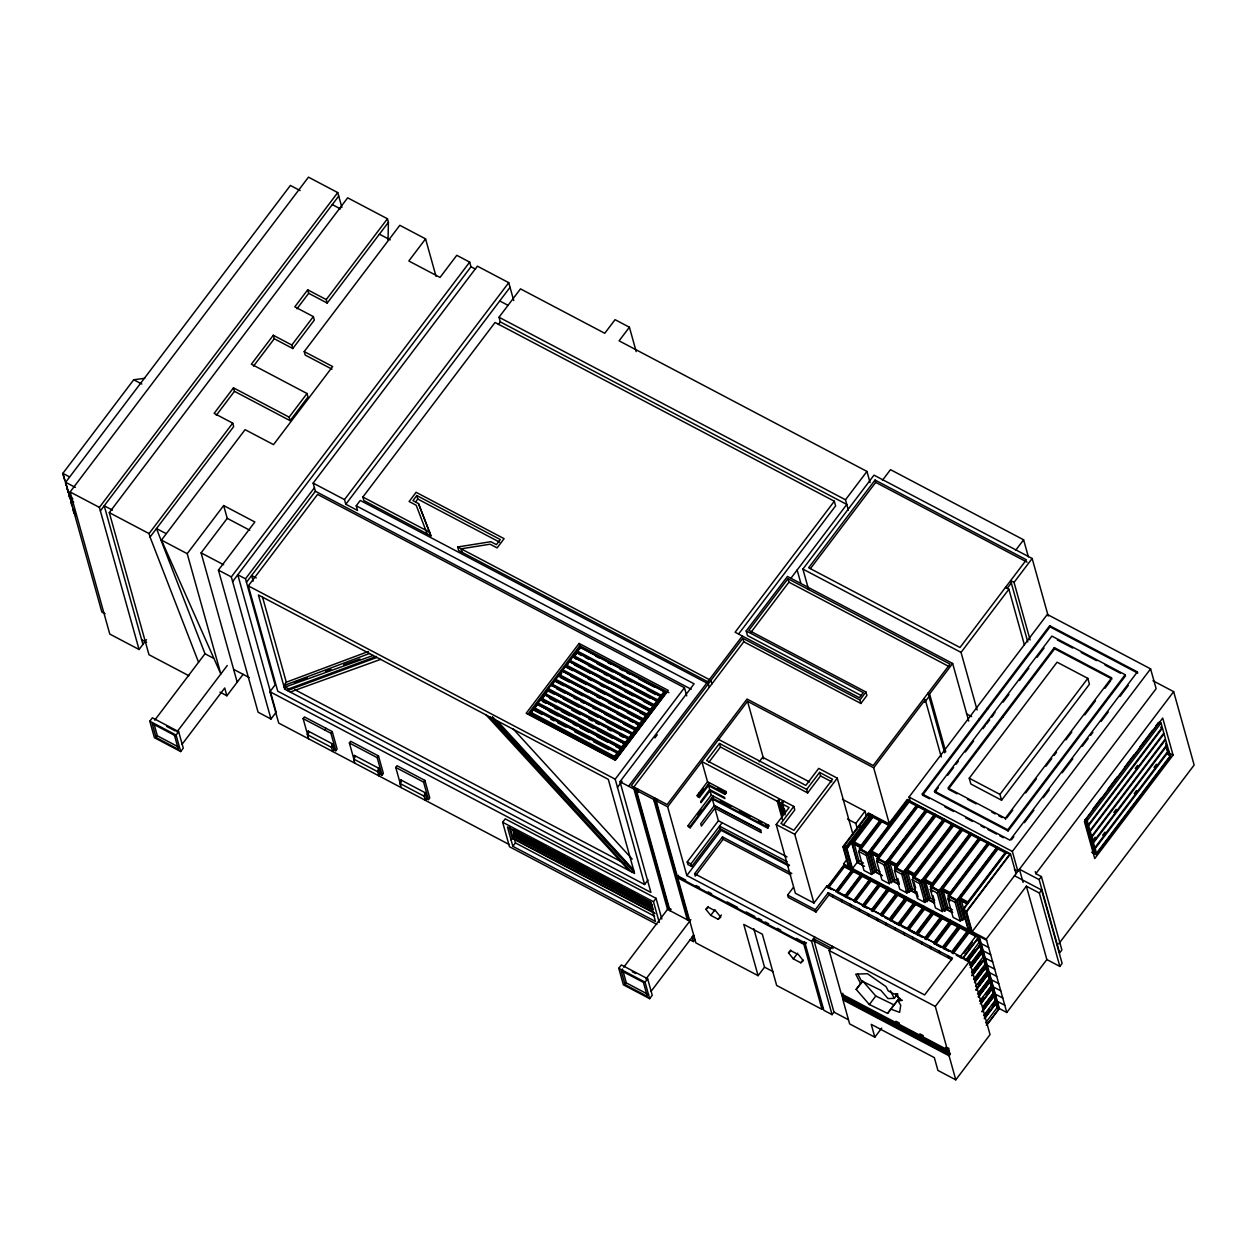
<?xml version="1.0" encoding="UTF-8"?>
<svg xmlns="http://www.w3.org/2000/svg" width="1257" height="1257" viewBox="0 0 1257 1257"><rect width="100%" height="100%" fill="white"/><g stroke="black" fill="none" stroke-linecap="round" stroke-linejoin="round"><path stroke-width="1.5" d="M388.036 239.804L388.413 222.269L387.439 218.765L347.655 197.82L109.296 512.62L148.97 654.708L188.801 675.7M307.996 736.083L303.11 718.611L304.398 716.914L332.225 731.574L337.112 749.046L335.823 750.743L333.969 749.769L332.288 743.783L308.169 731.071L307.415 734.685L308.562 738.77M332.288 743.783L331.534 747.396L332.681 751.466L333.969 749.769M354.254 760.454L349.367 742.981L350.656 741.284L378.483 755.944L383.369 773.416L382.081 775.129L380.227 774.139L378.546 768.153L354.427 755.441L353.673 759.055L354.82 763.14M378.546 768.153L377.791 771.767L378.938 775.852L380.227 774.139M400.637 784.902L395.751 767.43L397.039 765.717L424.866 780.393L429.753 797.865L428.464 799.562L426.61 798.588L424.929 792.601L400.81 779.89L400.056 783.504L401.203 787.573M424.929 792.601L424.175 796.215L425.322 800.285L426.61 798.588M144.759 378.294L133.729 379.755L62.85 473.37L64.688 479.97M72.765 498.778L69.795 497.222L65.631 482.295L290.398 185.439L300.14 190.577M146.488 639.703L139.056 649.492L109.783 634.062L70.109 491.958L308.468 177.158L337.74 192.588L341.888 207.405M139.056 649.492L99.382 507.388L337.74 192.588M100.356 510.892L338.73 196.092M388.413 222.269L327.213 303.078L326.239 299.59L307.698 289.817L294.814 306.834L313.354 316.607L314.329 320.095L292.802 348.535L291.828 345.031L273.288 335.258L251.384 364.184L307.038 393.52L308.012 397.008L290.116 420.655L289.126 417.151L233.472 387.832L214.146 413.349L232.702 423.138L233.676 426.626L150.054 537.069L198.559 662.282M216.267 415.344L234.446 391.32L233.472 387.832M253.505 366.164L274.262 338.746L273.288 335.258M296.951 308.782L308.672 293.305L307.698 289.817M150.054 537.069L149.08 533.581L232.702 423.138M291.828 345.031L313.354 316.607M326.239 299.59L387.439 218.765M161.462 540.101L187.214 553.677L220.823 674.003L161.462 540.101L245.084 429.658L273.523 444.632L332.649 366.541L304.225 351.567L399.82 225.302L425.573 238.877L436.038 276.351M289.126 417.151L307.038 393.52M187.214 553.677L223.667 505.55L254.857 521.985L218.419 570.112L258.094 712.216L270.993 719.02L276.147 712.2L237.777 574.763L245.476 578.817L275.094 684.908L269.941 691.711L278.708 723.074L509.054 844.453M425.573 238.877L408.824 260.985L440.029 277.436L456.778 255.312L469.678 262.116L470.982 266.767L475.602 269.202M237.196 682.158L201.104 552.876L227.234 518.355L223.667 505.55M270.993 719.02L231.319 576.916L469.678 262.116M232.624 581.567L470.982 266.767M691.177 689.245L315.413 491.251L313.134 483.097L477.393 266.17L508.739 282.684L513.72 300.517M245.476 578.817L314.439 487.747M246.451 582.321L315.413 491.251M648.031 879.963L644.605 884.504L277.734 691.193L248.32 585.872L317.581 494.41L684.452 687.705L686.731 695.859M149.803 721.219L152.38 717.81L178.667 731.668L183.271 748.166L180.694 751.56L154.422 737.718L149.803 721.219L176.09 735.062L180.694 751.56M154.752 720.135L205.001 653.766L156.496 528.553L165.783 533.455M174.44 735.266L178.337 749.251L156.072 737.513L157.361 735.816L153.951 723.576M706.764 683.007L360.288 500.443L356.234 505.801L357.538 510.452L345.785 504.261L344.481 499.61L508.739 282.684M345.785 504.261L510.028 287.35M177.017 731.857L227.266 665.503M176.09 735.062L178.667 731.668M708.587 682.174L458.616 550.472L457.642 546.984L490.858 541.704L496.421 544.642L500.286 539.536L416.79 495.541L412.925 500.647L418.502 503.586L430.947 535.891L363.839 500.537L362.864 497.034L495.069 322.452L834.318 501.213L835.622 505.864L738.77 633.764M790.857 578.33L846.794 504.45L500.317 321.886L499.013 317.235L520.492 288.874L604.758 333.278L615.066 319.671L629.411 327.229L636.215 351.614M498.338 324.495L500.317 321.886M182.092 744.27L224.72 687.988L226.889 695.781L243.12 674.349M415.847 501.59L417.78 499.045L416.79 495.541M368.411 651.472L286.297 682.205L283.721 685.615L369.479 653.514M284.695 689.103L258.423 595.001L608.309 779.356L634.581 873.458L284.695 689.103L285.983 687.406L285.496 685.662M376.362 656.405L288.764 688.867L287.476 690.564L376.911 657.427M629.411 327.229L619.104 340.836L866.953 471.438L870.064 482.578M324.715 730.003L326.003 728.29M335.823 750.743L330.937 733.271L332.225 731.574M332.822 745.7L331.534 747.396L307.415 734.685L308.703 732.988L308.169 731.071M382.081 775.129L377.194 757.657L378.483 755.944M379.08 770.07L377.791 771.767L353.673 759.055L354.961 757.358L354.427 755.441M428.464 799.562L423.578 782.09L424.866 780.393M425.463 794.503L424.175 796.215L400.056 783.504L401.344 781.791L400.81 779.89M579.084 643.427L526.18 713.285L615.349 760.265L668.253 690.407L579.084 643.427L579.744 645.752L668.897 692.733M528.019 714.07L579.744 645.752M548.256 688.632L551.116 684.861L635.413 729.28L635.743 730.443L632.884 734.214L548.586 689.81L548.256 688.632L632.554 733.051L632.884 734.214M551.744 683.918L554.683 680.037L639.106 724.519L639.436 725.682L636.482 729.563L552.074 685.081L551.744 683.918L636.152 728.4L636.482 729.563M555.421 679.157L558.297 675.37L642.61 719.79L642.94 720.952L640.064 724.755L555.751 680.32L555.421 679.157L639.734 723.592L640.064 724.755M562.555 669.698L565.461 665.849L649.838 710.299L650.152 711.462L647.245 715.312L562.869 670.861L562.555 669.698L646.915 714.149L647.245 715.312M566.153 664.953L569.06 661.119L653.404 705.57L653.734 706.733L650.827 710.566L566.483 666.116L566.153 664.953L650.513 709.388L650.827 710.566M569.767 660.208L572.642 656.39L656.987 700.825L657.301 701.987L654.41 705.806L570.081 661.371L569.767 660.208L654.096 704.643L654.41 705.806M576.806 650.749L579.807 646.805L664.293 691.319L664.607 692.481L661.622 696.441L577.136 651.912L576.806 650.749L661.292 695.262L661.622 696.441M614.862 757.594L614.532 756.431L617.077 753.069L617.407 754.231L614.862 757.594L531.02 713.41L530.69 712.248L533.235 708.885L618.68 753.933M533.989 707.581L536.786 703.904L620.958 748.261L621.288 749.423L618.507 753.1L534.319 708.744L533.989 707.581L618.177 751.937L618.507 753.1M537.87 702.773L540.416 699.411L624.273 743.578L624.588 744.741L622.042 748.119L538.2 703.936L537.87 702.773L621.712 746.957L622.042 748.119M625.672 743.547L625.342 742.384L628.044 738.802L628.374 739.964L625.672 743.547L541.594 699.238L541.264 698.075L543.967 694.493L629.443 739.713M544.784 693.361L547.549 689.7L631.721 734.041L632.035 735.204L629.27 738.865L545.098 694.524L544.784 693.361L628.94 737.702L629.27 738.865M559.035 674.412L561.895 670.641L646.177 715.06L646.491 716.223L643.647 719.994L559.365 675.575L559.035 674.412L643.317 718.831L643.647 719.994M573.428 655.447L576.256 651.723L660.491 696.111L660.821 697.274L657.992 700.997L573.758 656.61L573.428 655.447L657.662 699.835L657.992 700.997M650.985 711.273L565.634 666.304L579.996 647.339L665.346 692.308L665.66 693.471L615.411 759.841L530.077 714.872L529.747 713.709L547.691 690.014L633.041 734.984M551.289 685.269L564.739 667.498M534.319 708.744L537.1 705.067L536.786 703.904M545.098 694.524L547.879 690.863L547.549 689.7M553.049 683.792L554.683 680.037M559.365 675.575L561.266 673.076M566.483 666.116L568.415 663.555M573.758 656.61L576.57 652.886L576.256 651.723M578.126 650.607L580.121 647.968M531.868 712.295L533.235 708.885M541.767 699.442L545.271 694.807M559.286 676.297L561.628 673.202M574.48 656.233L577.984 651.597M656.83 924.366L509.478 846.731L502.643 822.251L505.22 818.857L656.044 898.315L661.826 919.024M514.851 831.286L513.61 833.234L514.537 836.612L653.404 909.785M511.128 840.116L513.704 836.722L651.173 909.157M654.049 912.598L513.107 838.325L514.836 836.062M512.856 846.322L507.451 826.98L650.089 902.133L655.478 921.475L512.856 846.322L515.433 842.913L514.129 838.262M618.177 751.937L620.958 748.261M621.712 746.957L624.273 743.578M628.94 737.702L631.721 734.041M632.554 733.051L635.413 729.28M643.317 718.831L646.177 715.06M657.662 699.835L660.491 696.111M636.152 728.4L639.106 724.519M639.734 723.592L642.61 719.79M646.915 714.149L649.838 710.299M650.513 709.388L653.404 705.57M654.096 704.643L656.987 700.825M661.292 695.262L664.293 691.319M615.411 759.841L615.097 758.678L665.346 692.308M644.605 884.504L615.192 779.183L684.452 687.705M269.941 691.711L650.906 892.439L619.984 781.697L694.1 683.824L356.234 505.801M617.47 787.338L622.058 781.288M654.897 737.906L657.254 734.795M834.318 501.213L735.109 632.224L859.411 697.729L863.276 692.623L746.202 630.935L787.463 576.444L952.649 663.476L968.723 721.062M628.594 786.238L742.337 636.042M848.365 510.106L845.49 499.783L866.953 471.438M742.808 638.289L631.25 785.625L667.153 804.559L747.051 699.049L873.206 765.529L950.009 664.089L787.935 578.691L748.842 630.323L865.932 692.01L866.906 695.514L860.872 703.48L743.783 641.777L742.808 638.289L859.898 699.976L860.872 703.48M633.387 787.589L743.783 641.777M751.01 632.255L788.909 582.18L787.935 578.691M689.779 921.114L667.514 909.377L633.921 789.05L635.005 787.605L668.598 907.947L671.097 909.251L669.997 910.697L636.403 790.354L637.488 788.925L637.928 790.48M808.597 589.502L802.893 569.075L874.008 475.146L1032.154 558.485L1048.228 616.056M875.045 480.048L808.644 567.74L960.002 647.496L1026.403 559.805L875.045 480.048L875.689 482.374L1027.063 562.13M810.451 568.541L875.689 482.374M882.477 480.253L890.49 469.662L1023.607 539.803L1028.352 556.772M653.703 799.468L654.787 798.038L688.38 918.364L687.296 919.794L653.703 799.468L636.403 790.354M654.143 801.023L655.227 799.593M806.475 942.703L805.391 944.148L677.382 876.695L656.185 800.772L657.27 799.342M831.066 948.014L813.483 938.759L833.972 1012.136L832.071 1014.65L811.582 941.273L686.825 875.532L667.64 806.805L747.522 701.312L873.678 767.776L889.233 823.508M806.68 789.427L819.564 772.411L820.538 775.915L807.654 792.931L806.68 789.427L719.491 743.484L706.607 760.485L793.811 806.428L794.785 809.932L783.08 825.393M708.759 762.433L720.465 746.988L719.491 743.484M707.518 781.76L726.075 791.533L726.389 792.696L725.1 794.393L724.786 793.23L708.084 784.431L708.414 785.594L699.395 797.504L697.541 796.529L697.211 795.367L707.518 781.76L701.877 761.585L777.313 801.322L782.467 819.815M697.541 796.529L703.26 788.972M699.395 797.504L699.065 796.341L709.372 782.734M709.702 789.6L700.683 801.51L701.013 802.673L710.032 790.763L724.88 798.588L724.551 797.425L709.702 789.6L708.304 784.588M713.395 797.158L690.203 827.797L688.349 826.807L688.003 825.676L711.226 795.021L710.032 790.763M697.635 814.567L701.107 809.964M690.203 827.797L689.857 826.666L713.08 795.995M724.786 793.23L726.075 791.533M716.191 806.507L701.375 826.085L700.73 823.744L714.337 805.533L760.862 830.044M759.181 761.883L762.669 757.264L809.524 781.948M659.249 922.434L653.467 901.725L656.044 898.315M786.992 861.673L719.538 826.116L720.261 828.709L691.649 866.497L687.94 864.533L687.218 861.956L718.407 820.758L714.903 808.22L761.286 832.653L760.642 830.327L714.259 805.878L712.452 799.421M677.382 876.695L678.466 875.249M753.807 928.719L764.539 967.167L758.097 975.668L695.859 942.876L677.712 877.857L678.796 876.428L685.709 880.057M691.649 866.497L690.926 863.905L722.115 822.722M686.825 875.532L721.078 830.296L788.815 865.994M618.774 968.314L621.351 964.92L647.638 978.763L652.242 995.261L649.665 998.671L623.378 984.812L618.774 968.314L645.061 982.173L649.665 998.671M623.708 967.23L668.598 907.947M722.476 836.942L723.121 839.267L695.262 876.066L694.618 873.741L722.476 836.942L791.816 873.474M625.043 984.608L621.131 970.64L643.395 982.377L647.308 996.345L625.043 984.608L626.332 982.911L622.419 968.943M777.313 801.322L778.602 799.625L779.591 800.143L778.303 801.84L782.435 816.641M645.972 978.967L690.863 919.684M645.061 982.173L647.638 978.763M784.132 814.379L781.037 803.286L782.97 800.725M859.898 699.976L865.932 692.01M783.975 801.259L782.043 803.82L789.082 807.528L776.197 824.545L795.382 893.256L813.939 903.045L826.823 886.028L969.556 961.228L990.045 1034.605L955.791 1079.842L937.911 1070.414L934.328 1057.608L871.258 1024.361L874.825 1037.182L881.707 1028.1M768.655 825.283L767.681 828.143L768.655 825.283L711.226 795.021M705.915 909.377L708.508 907.303L715.924 911.199L720.764 917.201L718.171 919.276L710.755 915.363L705.915 909.377L708.068 906.533M651.063 991.38L693.691 935.082M710.755 915.363L715.044 909.691M793.811 806.428L780.927 823.445L793.905 830.28L832.543 779.246L819.564 772.411M689.92 939.749L693.377 941.572L694.665 939.859L693.361 935.192M718.171 919.276L721.392 915.017M813.939 903.045L794.754 834.318L837.272 778.162L818.716 768.388L805.831 785.405L718.627 739.462M1015.593 550.393L1023.607 539.803M1007.171 588.402L1011.304 582.949M873.678 767.776L925.262 699.646L923.706 698.829M945.767 751.859L929.583 693.943L952.649 663.476M977.113 709.985L961.039 652.399L1008.884 589.219L1005.49 587.428M1030.111 639.986L1014.038 582.4L1032.154 558.485M924.681 702.317L929.002 696.614M815.997 912.001L815.337 909.675L828.222 892.659L828.882 894.984L815.997 912.001L788.249 897.388L787.605 895.063L793.45 887.316M857.29 828.646L855.813 823.414L865.052 811.205L842.489 799.326M848.444 866.466L842.913 846.668L868.414 812.98L888.825 823.744L907.193 799.483L1010.487 853.912L1016.017 873.709M847.438 850.423L844.374 848.805L843.73 846.48L868.571 813.672L871.635 815.29L846.794 848.098L852.796 869.75L836.046 891.873L835.716 890.71M843.651 847.391L844.94 845.694L847.705 847.155L846.417 848.852L851.727 867.864L848.962 866.403L843.651 847.391L846.417 848.852M844.374 848.805L869.216 815.997L868.571 813.672M872.437 815.102L846.935 848.789L842.913 846.668M872.971 817.207L853.032 843.526L852.702 842.363L872.641 816.044L880.246 820.051L880.576 821.214L872.971 817.207L872.641 816.044M862.255 864.816L857.62 862.365L852.293 843.274L853.582 841.577L861.328 845.662L860.039 847.359M986.619 940.267L843.903 865.067L843.573 863.905L847.092 859.254M831.6 889.532L827.153 887.191L843.903 865.067M844.044 865.743L844.374 866.906L828.269 888.165L827.954 887.002L844.044 865.743L851.995 869.938L835.905 891.197M880.246 820.051L860.307 846.37L852.702 842.363M881.346 819.8L859.222 849.009L868.116 853.692L908.607 800.222M861.815 845.992L864.156 842.897M870.017 835.151L879.397 822.754M881.833 821.717L860.432 849.968L860.118 848.805L881.503 820.554L888.982 824.498L889.312 825.66L881.833 821.717L881.503 820.554M858.672 851.429L859.961 849.732L867.597 853.754L872.908 872.767L871.62 874.463L863.983 870.441L858.672 851.429L866.309 855.467L871.62 874.463M848.962 866.403L850.251 864.706L844.94 845.694M788.516 952.9L791.093 950.811L798.509 954.723L803.349 960.709L800.772 962.799L793.34 958.887L788.516 952.9L790.653 950.056M852.466 868.587L857.148 862.412L851.618 842.614L860.511 847.312M857.62 862.365L858.908 860.652L853.582 841.577M836.816 891.7L852.937 870.41L860.919 874.621L844.798 895.911L838.419 892.533M910.052 800.63L909.047 797.032L1047.301 614.437L1150.595 668.865L1156.126 688.663L972.148 931.657L966.617 911.844L962.595 909.722L1006.464 851.79M838.293 891.339L853.252 871.572L852.937 870.41M888.982 824.498L907.711 800.426L908.041 801.605L898.629 814.033M878.297 856.677L869.404 851.995L874.935 871.792L873.646 873.489L867.958 852.937L907.711 800.426M866.309 855.467L867.597 853.754M871.557 849.779L896.272 817.144M870.127 851.822L878.172 856.064L878.502 857.227L870.457 852.984L870.127 851.822L908.732 800.85L916.777 805.077L917.091 806.24L909.062 802.013L908.732 800.85M881.566 874.966L875.438 871.729L870.127 852.702L871.415 851.005L879.083 855.043M870.457 852.984L909.062 802.013M803.537 943.159L804.621 941.729L823.869 1010.329L832.071 1014.65M823.099 1007.925L822.015 1009.355L803.867 944.321L804.951 942.891L796.31 938.351M793.34 958.887L797.645 953.215M929.473 798.761L922.607 795.147L922.277 793.984L1049.689 625.703L1137.381 671.914L1137.711 673.076L1050.019 626.866L1049.689 625.703M837.523 892.659L844.94 896.555L861.689 874.448L861.359 873.269M811.582 941.273L814.772 937.046M861.831 875.139L845.757 896.367L853.692 900.562L869.765 879.319L861.831 875.139L862.161 876.302L870.095 880.481L855.169 900.201M922.607 795.147L1050.019 626.866M846.087 897.545L862.161 876.302M916.777 805.077L877.795 856.74L870.127 852.702M815.416 939.388L814.127 941.084L830.107 949.506M878.014 861.988L877.009 858.39L917.5 804.92M917.94 806.648L877.999 859.395L877.685 858.232L917.61 805.486L925.733 809.759L926.048 810.922L917.94 806.648L917.61 805.486M876.6 860.935L877.889 859.238L885.305 863.15L890.569 882.021L889.28 883.718L881.864 879.806L876.6 860.935L884.017 864.847L889.28 883.718M800.772 962.799L802.909 959.955M934.485 791.172L1051.889 636.105L1125.172 674.726L1125.486 675.889L1008.098 830.94L934.815 792.334L934.485 791.172L1007.768 829.777L1008.098 830.94M934.815 792.334L938.335 787.683M947.731 775.255L953.607 767.493M955.964 764.397L958.321 761.286M965.36 751.985L973.594 741.111M982.99 728.699L985.347 725.588M986.525 724.048L989.668 719.884M991.757 717.118L993.863 714.353M1003.086 702.144L1008.947 694.43M1019.474 680.524L1028.823 668.174M1037.009 657.364L1044.033 648.093M875.438 871.729L876.726 870.033L871.415 851.005M853.833 901.253L870.582 879.13L870.268 877.967M870.74 879.821L871.054 880.984L854.98 902.227L854.65 901.065L870.74 879.821L878.659 884.001L878.989 885.164L866.356 901.85M884.017 864.847L885.305 863.15M896.1 866.057L887.206 861.375L892.721 881.173L891.433 882.87L885.792 862.506L925.733 809.759M926.393 809.602L885.918 863.072L877.009 858.39M886.122 863.669L926.566 810.404L934.344 814.505L934.674 815.667L926.896 811.566L926.566 810.404M899.336 884.299L893.271 881.11L887.976 862.129L889.265 860.432L896.838 864.423M896.257 866.419L888.463 862.318L926.896 811.566M1005.333 818.26L1111.659 677.837L1054.324 647.622L947.998 788.06L1005.333 818.26L1005.647 819.423M1054.324 647.622L1054.654 648.785L948.328 789.223L957.001 793.795M878.659 884.001L862.585 905.244L854.65 901.065M955.791 1079.842L949.082 1055.801L950.371 1054.089L950.072 1053.036L948.784 1054.733L949.381 1050.553L948.092 1052.25L947.715 1050.899L948.674 1048.039L947.385 1049.736L841.247 993.8L829.164 950.528L832.354 946.317L832.998 948.642M867.189 908.277L862.742 905.936L879.491 883.812L879.162 882.65M879.979 885.792L864.015 906.878L863.685 905.716L879.649 884.629L887.426 888.73L887.756 889.893L879.979 885.792L879.649 884.629M934.344 814.505L895.927 865.256L888.149 861.155L888.463 862.318M895.817 871.352L894.811 867.754L935.287 814.285M895.974 868.728L895.644 867.566L935.444 815.007L943.347 819.171L943.677 820.334L927.195 842.111M895.785 868.713L903.013 872.531L908.261 891.292L906.973 892.989L899.729 889.17L894.497 870.41L935.774 816.17L935.444 815.007M969.241 778.209L1057.09 662.188L1087.808 678.371L1089.442 684.201L1001.593 800.222L970.875 784.022L969.241 778.209L999.959 794.393L1001.593 800.222M871.792 910.979L871.462 909.817L887.426 888.73M893.271 881.11L894.56 879.397L889.265 860.432M878.627 901.945L884.331 894.403M888.558 889.375L872.657 910.382L880.34 914.436L896.257 893.428L888.558 889.375L888.888 890.537L896.587 894.591L896.257 893.428M872.987 911.561L888.888 890.537M906.973 892.989L901.725 874.228L903.013 872.531M943.347 819.171L903.547 871.729L895.644 867.566M913.886 875.438L904.993 870.74L910.524 890.537L909.235 892.25L903.704 872.452L944.18 818.983M916.604 856.096L904.82 871.651L904.506 870.488M918.946 852.984L924.838 845.207M905.904 870.535L944.353 819.753L952.178 823.869L913.729 874.652L914.043 875.815L906.234 871.698L905.904 870.535L913.729 874.652M905.778 871.51L907.067 869.813L914.625 873.804L913.336 875.501L905.778 871.51L911.074 890.475L917.123 893.664M907.397 870.158L944.683 820.915L944.353 819.753M880.529 915.316L897.278 893.193L896.948 892.03M886.358 908.104L892.03 900.593M897.451 894.026L881.518 915.08L889.249 919.166L905.181 898.111L897.451 894.026L897.781 895.188L905.511 899.274L905.181 898.111M881.833 916.243L897.781 895.188M953.089 823.665L912.598 877.135L921.491 881.817L927.022 901.615L928.31 899.918L922.779 880.12L931.688 884.802M915.222 874.275L921.035 866.592M931.531 852.733L940.849 840.43M946.678 832.731L952.507 825.048L944.683 820.915M953.277 824.576L953.607 825.739L913.996 878.046L913.666 876.883L953.277 824.576L960.914 828.599L921.302 880.906L921.632 882.084L924.838 877.857M912.205 879.711L913.493 877.999L920.878 881.895L926.142 900.75L924.853 902.447L917.469 898.566L912.205 879.711L919.59 883.592L924.853 902.447M911.074 890.475L912.362 888.778L907.538 871.525M914.75 901.395L915.065 902.573L898.315 924.681L889.422 919.998L906.171 897.875L905.841 896.712M890.71 918.82L892.989 915.819M895.267 912.802L904.38 900.782M906.391 898.928L890.663 919.715L890.993 920.878L906.721 900.091L906.391 898.928L913.839 902.856L914.153 904.019L906.721 900.091M919.59 883.592L920.878 881.895M921.491 881.817L961.982 828.347M930.699 870.095L944.793 851.476M954.189 839.063L960.065 831.317M934.768 902.856L929.017 899.839L923.659 879.916L962.139 829.086L970.011 833.234L970.341 834.412L931.846 885.227L923.974 881.078L962.469 830.264L962.139 829.086M932.27 883.184L925.073 879.413L923.785 881.11L930.981 884.897L932.018 888.636M948.092 1052.25L841.939 996.33L842.85 993.266M898.095 923.628L913.839 902.856M948.784 1054.733L842.63 998.812L843.604 995.953M906.297 914.405L911.906 906.988M915.237 903.39L915.567 904.553L899.619 925.623L899.289 924.461L915.237 903.39L922.999 907.475L923.329 908.638L915.347 919.181M930.981 884.897L970.011 833.234M999.959 794.393L1087.808 678.371M931.908 891.904L930.4 886.515L970.875 833.045M939.482 891.7L931.5 887.489L931.17 886.326L971.017 833.705L978.999 837.9L979.329 839.079L971.347 834.868L971.017 833.705M942.341 911.529L937.172 893.004L938.46 891.292L943.63 909.832L942.341 911.529L935.475 907.915L930.29 889.375L971.347 834.868M899.352 998.121L887.583 1013.378L869.341 1004.532L856.174 989.385L862.616 980.884L875.783 996.015L894.026 1004.862L899.116 998.577L895.55 994.491M856.174 989.385L862.538 981.403L880.78 990.249L888.023 998.577L894.293 998.325L897.671 993.863M922.999 907.475L907.051 928.546L899.289 924.461M929.017 899.839L930.306 898.127L925.073 879.413M908.512 928.216L913.069 922.182M914.719 933.542L908.23 929.143L924.146 908.12L931.846 912.173L932.175 913.336L926.488 920.847M908.56 930.306L924.476 909.282L924.146 908.12M949.475 894.183L940.582 889.5L946.112 909.298L944.824 910.995L939.152 890.537L978.999 837.9M979.769 837.728L939.293 891.197L930.4 886.515M952.727 912.441L946.631 909.235L941.289 889.327L979.91 838.34L987.955 842.583L988.285 843.746L950.842 893.193M942.781 888.95L980.224 839.503L979.91 838.34M931.846 912.173L915.929 933.197L908.23 929.143M922.041 937.188L916.117 934.061L932.867 911.938L932.537 910.775M918.537 931.358L920.8 928.357M917.139 933.825L933.055 912.818L940.739 916.872L924.822 937.879L917.139 933.825L917.469 934.988L933.37 913.98L933.055 912.818M948.941 894.246L987.955 842.583M1006.841 817.867L1012.749 810.074M1025.743 792.9L1036.365 778.869M1045.824 766.377L1051.732 758.584M1054.089 755.457L1056.461 752.33M1065.905 739.854L1071.812 732.045M1084.807 714.887L1095.444 700.84M1104.903 688.365L1110.795 680.556M949.695 901.285L948.187 895.88L988.678 842.41M949.161 896.901L948.831 895.738L988.788 842.976L996.927 847.249L997.241 848.412L989.118 844.138L988.788 842.976M949.114 896.791L956.436 900.656L961.684 919.464L960.395 921.161L953.073 917.311L947.825 898.504L989.118 844.138M869.341 1004.532L875.783 996.015M946.631 909.235L947.919 907.523L943.111 890.255M925.152 939.042L928.562 934.532M930.824 931.531L933.103 928.53M935.381 925.529L941.053 918.034L933.37 913.98M1007.768 829.777L1125.172 674.726M926.048 938.508L941.949 917.516L949.616 921.554L933.715 942.561L926.048 938.508L926.362 939.686L942.279 918.678L941.949 917.516M960.395 921.161L955.147 902.353L956.436 900.656M967.262 903.563L958.368 898.865L963.899 918.678L962.611 920.375L956.97 900.012L996.927 847.249M997.571 847.108L957.08 900.578L948.187 895.88M957.3 901.19L957.991 898.676M959.5 899.855L959.185 898.692L997.712 847.784L1005.663 851.979L1005.977 853.142L998.042 848.962L997.712 847.784M965.879 916.887L964.59 918.584L959.342 899.823L998.042 848.962M1137.381 671.914L1009.968 840.179L922.277 793.984M1011.476 839.786L1013.833 836.675M1024.455 822.659L1033.882 810.184M1043.326 797.724L1049.218 789.93M1062.196 772.788L1072.818 758.772M1082.261 746.312L1088.153 738.519M1090.51 735.408L1092.867 732.281M1101.132 721.377L1108.218 712.028M1120.003 696.441L1128.267 685.536M935.177 942.216L940.864 934.721M946.537 927.226L948.815 924.225M950.889 922.418L935.192 943.143L935.522 944.306L951.219 923.581L950.889 922.418L958.274 926.299L958.604 927.462L951.219 923.581M1005.663 851.979L967.12 902.872L959.185 898.692M966.586 903.642L967.874 901.945L960.631 898.127L964.826 913.132M963.396 910.508L966.067 911.922L971.362 930.871L968.676 929.457L963.396 910.508L964.685 908.811M887.583 1013.378L894.026 1004.862M890.977 1009.182L899.635 1012.356L900.719 1005.223L898.095 1000.965L900.028 998.419M966.617 911.844L1010.487 853.912M1014.43 869.435L1017.887 871.258L1012.356 851.46L1150.595 668.865M942.577 947.04L958.274 926.299M959.719 926.802L943.74 947.904L951.533 952.02L967.513 930.903L959.719 926.802L960.049 927.965L967.843 932.081L967.513 930.903M944.07 949.082L960.049 927.965M968.676 929.457L969.964 927.76L965.156 910.524M951.706 952.822L968.456 930.699L962.595 909.722M955.289 948.658L957.567 945.641M968.66 931.688L952.869 952.539L953.183 953.717L968.99 932.851L968.66 931.688L976.186 935.648L960.395 956.514L960.709 957.677M964.103 953.199L968.613 947.244M967.953 948.344L972.478 942.357M963.003 958.29L978.873 937.345L977.019 936.355M966.35 959.248L978.81 942.781L977.459 937.973M966.492 960.034L974.521 949.428M968.204 960.222L980.664 943.771L978.873 937.345M968.943 959.798L981.214 943.583L988.646 947.495M968.346 961.008L980.963 944.353L982.801 950.952L970.184 967.607M947.385 1049.736L935.302 1006.448L969.556 961.228M1026.372 886.185L1046.861 959.562L1006.794 1012.482L986.305 939.105L1026.372 886.185L1039.35 893.036L1059.84 966.413L1062.118 963.412L1041.629 890.035L1014.493 875.736M1023.088 882.398L1019.411 869.231L1039.13 879.617L1059.62 952.995L1061.898 949.993L1041.409 876.6L1035.847 873.678L1173.661 691.649L1152.983 680.76M969.477 965.109L980.947 949.962L979.564 945.028M970.813 964.245L981.104 950.669M970.954 967.026L983.241 950.795L990.657 954.707M971.535 966.727L982.958 951.643L984.781 958.18L972.211 974.772M1039.13 879.617L1041.409 876.6M1092.962 809.005L1101.148 798.211M1108.14 788.956L1117.489 776.622M1124.496 767.367L1133.83 755.033M1139.675 747.318L1152.512 730.364M1156.016 725.729L1158.357 722.649M1085.357 819.611L1159.19 722.099L1161.044 723.074L1162.222 727.316L1088.389 824.828L1086.535 823.854L1085.357 819.611L1087.211 820.601L1088.389 824.828M971.504 972.289L982.927 957.206L981.56 952.303M971.677 972.965L980.837 960.867M1087.211 820.601L1161.044 723.074M971.85 975.715L985.252 958.023L992.669 961.935M972.384 975.463L984.985 958.808L986.824 965.392L975.369 980.523M1162.458 728.117L1163.841 733.051L1089.992 830.578L1088.609 825.645L1162.458 728.117L1160.604 727.127M973.515 979.549L984.969 964.418L983.587 959.484M1039.35 893.036L1041.629 890.035M974.898 978.732L983.932 966.822M1135.244 768.483L1137.585 765.387M974.992 981.466L987.264 965.25L994.696 969.163M974.505 982.691L986.918 966.303L988.693 972.667L976.28 989.055M1090.212 831.38L1164.061 733.852L1165.443 738.802L1091.595 836.329L1089.74 835.355L1088.358 830.406L1090.212 831.38L1091.595 836.329M975.542 986.588L986.839 971.692L985.504 966.916M977.962 984.325L986.069 973.625M975.888 990.17L989.29 972.462L996.707 976.375M976.343 989.888L989.086 973.075L990.956 979.8L978.229 996.612M1091.862 837.115L1165.632 739.666L1166.999 744.553L1093.229 842.001L1091.375 841.027L1090.008 836.141L1091.862 837.115L1093.229 842.001M1094.831 847.737L1093.464 842.85L1167.234 745.417L1168.601 750.303L1094.831 847.737L1092.977 846.762L1091.61 841.876L1095.13 837.241M1113.859 812.493L1116.2 809.398M977.522 994.114L989.102 978.826L987.703 973.782M978.826 993.077L988.081 980.869M979.014 995.905L991.302 979.69L998.718 983.603M978.37 997.115L991.082 980.319L989.228 979.344M1102.688 835.245L1105.029 832.15M1134.223 793.607L1136.548 790.512M1154.067 767.383L1156.409 764.303M979.549 1001.31L991.113 986.054L989.699 981.01M1168.774 751.403L1170.078 756.086L1096.513 853.252L1095.193 848.554L1168.774 751.403L1166.905 750.413M980.869 1000.336L983.178 997.304M985.472 994.271L991.207 986.682L993.061 987.656L994.916 994.271L982.283 1010.958M980.24 1003.824L992.967 987.028L991.082 980.319M981.041 1003.133L993.313 986.902L1000.745 990.815M981.576 1002.819L993.061 987.656M1091.626 852.215L1096.088 854.556L1170.801 755.85L1167.847 754.294M1173.064 755.111L1094.737 858.562L1084.398 821.528L1162.725 718.077L1173.064 755.111L1168.617 752.77M982.723 1006.936L993.061 993.297L991.207 986.682M982.895 1007.548L993.219 993.91M981.937 1011.822L995.34 994.13L1002.756 998.042M982.455 1011.571L995.073 994.884L996.927 1001.499L984.294 1018.17M983.587 1015.672L995.073 1000.509L993.69 995.56M984.922 1014.792L989.495 1008.743M991.789 1005.71L995.23 1001.185M985.064 1017.573L997.351 1001.358L1004.767 1005.27M984.482 1018.783L997.084 1002.159L998.906 1008.727L986.321 1025.351M985.614 1022.868L997.052 1007.753L995.685 1002.819M987.075 1024.801L999.362 1008.57L979.203 936.355L962.453 958.478L956.31 955.241M1058.677 943.944L1194.15 765.042L1173.661 691.649M290.257 692.041L380.62 659.375M294.578 682.394L307.289 677.853M325.453 671.332L330.89 669.384M343.617 664.827L359.958 658.967M284.208 687.359L373.188 655.463M898.095 1000.965L902.322 1000.352L898.614 998.388L897.309 993.737L893.884 993.957L888.322 991.019L886.044 986.635L867.409 973.704L855.734 974.159L860.715 983.76M332.288 204.592L340.537 208.945M379.394 234.179L390.236 239.883M499.72 300.957L508.127 305.372M1014.038 582.4L1010.644 580.624L1027.77 641.966M499.013 317.235L845.49 499.783M1057.326 639.97L1072.661 648.046M1081.193 652.54L1096.528 660.616M1105.044 665.11L1120.38 673.202M1054.654 648.785L1111.989 679M308.672 293.305L327.213 303.078M1166.747 749.329L1168.601 750.303M802.893 569.075L961.039 652.399M788.909 582.18L949.255 666.681M274.262 338.746L292.802 348.535M331.958 369.149L305.2 355.055L304.225 351.567M929.583 693.943L928.027 693.126L944.698 752.849M966.476 713.882L971.63 716.6M861.139 695.467L747.491 635.586L746.202 630.935M941.682 742.039L943.253 742.871M1088.609 825.645L1086.755 824.655L1088.138 829.604L1089.992 830.578M1091.61 841.876L1093.464 842.85M234.446 391.32L290.116 420.655M1095.193 848.554L1093.339 847.579L1094.658 852.277L1096.513 853.252M1096.073 854.54L1094.218 853.566L1084.791 819.8M417.78 499.045L499.563 542.128M967.434 799.295L976.123 803.867M991.757 812.101L995.23 813.939M998.702 815.762L1002.175 817.6M362.864 497.034L429.973 532.402M457.642 546.984L709.341 679.597M944.95 806.915L953.544 811.456M965.58 817.788L972.462 821.418M981.057 825.943L984.498 827.766M987.939 829.573L996.534 834.098M999.975 835.921L1003.416 837.728M133.729 379.755L141.852 384.029M313.134 483.097L344.481 499.61M909.047 797.032L1012.356 851.46M908.041 801.605L907.35 800.238M935.774 816.17L943.677 820.334M962.469 830.264L970.341 834.412M980.224 839.503L988.285 843.746M953.607 825.739L961.244 829.761M595.645 656.138L599.102 657.961M607.712 662.502L611.169 664.325M619.78 668.865L623.236 670.672M626.677 672.495L630.134 674.318M638.745 678.859L654.269 687.029M820.538 775.915L831.898 781.885M576.413 652.084L661.748 697.054M578.299 653.781L581.74 655.604M585.165 657.411L588.606 659.218M597.201 663.759L612.678 671.914M621.272 676.439L631.595 681.875M647.056 690.03L655.651 694.555M572.815 656.83L656.453 700.887M576.413 659.375L572.642 656.39M588.465 665.723L595.347 669.352M603.957 673.878L607.398 675.7M610.839 677.507L614.28 679.314M622.891 683.855L626.332 685.662M634.926 690.203L650.419 698.358M869.216 815.997L872.279 817.616M569.232 661.575L654.567 706.528M574.543 665L590.036 673.171M600.375 678.607L608.969 683.148M624.462 691.303L633.072 695.844M643.395 701.28L652.006 705.821M720.465 746.988L807.654 792.931M572.673 670.641L565.791 667.011L565.461 665.849M588.166 678.796L591.623 680.618M600.233 685.159L603.674 686.966M612.285 691.507L622.608 696.944M631.218 701.485L650.152 711.462M847.501 819.03L855.813 823.414M562.052 671.049L647.386 716.019M570.819 676.345L586.296 684.499M596.619 689.936L605.214 694.477M613.809 699.002L629.301 707.157M639.609 712.593L646.491 716.223M558.469 675.795L643.804 720.748M560.339 677.444L568.95 681.97M584.426 690.124L587.867 691.947M596.478 696.472L599.919 698.295M608.514 702.82L618.837 708.257M627.447 712.798L642.94 720.952M554.871 680.524L640.222 725.493M555.013 681.2L563.623 685.741M573.962 691.177L582.572 695.718M591.199 700.259L601.522 705.711M617.03 713.882L625.656 718.407M629.097 720.23L632.538 722.052M635.979 723.859L639.436 725.682M782.687 802.956L781.681 802.422L785.138 814.913M778.303 801.84L781.037 803.286M950.229 892.549L942.624 888.542L941.336 890.239L949.679 894.748L949.349 893.57L941.289 889.327M923.659 879.916L931.531 884.064L931.846 885.227M782.671 805.926L783.661 806.444M852.293 843.274L860.636 847.532M887.976 862.129L895.55 866.12M959.342 899.823L967.45 904.034M552.986 686.165L636.623 730.238M556.6 688.742L565.21 693.283M573.805 697.808L577.246 699.615M580.687 701.437L584.128 703.244M592.723 707.785L596.164 709.592M604.774 714.117L615.097 719.57M623.692 724.095L635.743 730.443M860.118 848.805L867.958 852.937M913.666 876.883L921.302 880.906M931.17 886.326L939.152 890.537M877.685 858.232L885.792 862.506M948.831 895.738L956.97 900.012M894.811 867.754L903.704 872.452M865.146 852.45L868.288 854.1L868.886 851.712M915.52 878.863L921.632 882.084M227.234 518.355L249.766 530.234M894.497 870.41L901.725 874.228M930.29 889.375L937.172 893.004M947.825 898.504L955.147 902.353M843.73 846.48L846.794 848.098M547.879 690.863L554.746 694.477M563.34 699.002L578.786 707.157M589.093 712.578L597.688 717.103M606.283 721.628L621.728 729.783M858.908 860.652L863.543 863.103M876.726 870.033L879.79 871.651M894.56 879.397L897.592 881M912.362 888.778L915.379 890.365M930.306 898.127L934.627 900.405M947.919 907.523L952.492 909.942M1046.861 959.562L1059.84 966.413M549.45 698.373L556.317 701.987M571.746 710.126L580.325 714.652M588.904 719.177L592.346 720.984M595.771 722.791L599.212 724.598M607.791 729.107L611.216 730.93M619.795 735.439L623.221 737.246M718.046 788.296L726.389 792.696M857.148 862.412L864.549 866.324M874.935 871.792L882.351 875.705M892.721 881.173L898.661 884.299M910.524 890.537L916.447 893.664M928.31 899.918L934.25 903.045M946.112 909.298L952.036 912.425M708.414 785.594L725.1 794.393M541.264 698.075L625.342 742.384M906.266 890.679L909.235 892.25M924.052 900.059L927.022 901.615M941.854 909.439L944.824 910.995M625.86 744.458L540.51 699.489L540.746 700.573M542.458 701.469L545.884 703.276M554.431 707.785L557.857 709.592M561.282 711.383L569.83 715.893M578.393 720.402L593.791 728.526M597.216 730.317L612.615 738.44M776.197 824.545L794.754 834.318M843.573 863.905L986.305 939.105M536.928 704.234L622.262 749.203M720.355 800.819L730.773 806.318M739.446 810.891L749.863 816.374M758.552 820.947L762.025 822.785M765.497 824.608L768.97 826.446M549.136 711.399L557.715 715.924M573.176 724.079L576.617 725.886M580.058 727.693L588.637 732.218M597.232 736.743L607.54 742.18M616.134 746.705L621.288 749.423M844.374 866.906L852.325 871.101M853.252 871.572L859.647 874.935M871.054 880.984L878.989 885.164M915.567 904.553L923.329 908.638M924.476 909.282L932.175 913.336M942.279 918.678L949.946 922.717M968.99 932.851L976.5 936.811M767.367 826.98L711.792 797.692L712.106 798.855L767.681 828.143M698.923 793.104L700.778 794.078M978.81 942.781L980.664 943.771M697.211 795.367L699.065 796.341M533.565 710.048L542.128 714.557M550.676 719.067L554.101 720.874M557.527 722.681L566.074 727.19M574.638 731.684L590.036 739.807M593.445 741.614L608.859 749.722M530.69 712.248L614.532 756.431M980.947 949.962L982.801 950.952M529.747 713.709L615.097 758.678M982.927 957.206L984.781 958.18M69.339 476.796L62.85 473.37L69.795 497.222M718.407 820.758L787.008 856.913M256.255 577.953L251.604 575.517L253.176 581.111M984.969 964.418L986.824 965.392M201.104 552.876L223.636 564.739M65.631 482.295L75.373 487.417M720.261 828.709L789.522 865.209M827.954 887.002L834.302 890.349M863.685 905.716L871.462 909.817M112.486 510.138L104.221 505.785L142.921 644.385M846.417 897.341L850.879 899.682M884.975 917.657L887.945 919.213M901.285 926.252L905.731 928.593M908.701 930.164L914.625 933.275M941.32 947.338L933.904 943.441L950.653 921.318L950.339 920.155M944.29 948.909L948.736 951.25M963.93 959.264L969.87 962.391M893.963 922.449L898.425 924.806L898.001 923.518M936.999 945.091L941.414 947.417M986.839 971.692L988.693 972.667M70.109 491.958L99.382 507.388M109.296 512.62L149.08 533.581M218.419 570.112L231.319 576.916M248.32 585.872L615.192 779.183M619.984 781.697L633.921 789.05M656.185 800.772L667.64 806.805M635.979 791.109L638.462 792.413M828.222 892.659L952.492 958.133L924.618 994.931L694.618 873.741M989.102 978.826L990.956 979.8M723.121 839.267L790.732 874.888M828.882 894.984L951.706 959.704M688.003 825.676L689.857 826.666M73.692 502.077L70.722 500.522L101.88 612.112L105.132 613.809M991.113 986.054L992.967 987.028M993.061 993.297L994.916 994.271M995.073 1000.509L996.927 1001.499M787.605 895.063L815.337 909.675M999.362 1008.57L1006.794 1012.482M997.052 1007.753L998.906 1008.727M687.218 861.956L690.926 863.905M829.164 950.528L935.302 1006.448M696.079 885.525L699.536 887.348M708.162 891.904L711.619 893.727M727.175 901.913L737.545 907.381M746.187 911.938L754.828 916.494M758.285 918.317L761.742 920.124M765.199 921.947L768.655 923.769M777.297 928.326L780.754 930.149M677.712 877.857L803.867 944.321M294.578 689.543L624.65 863.465M285.983 687.406L288.764 688.867M205.001 653.766L213.564 658.275M233.629 669.352L249.216 677.57M895.927 1021.234L899.352 1023.041M919.888 1033.851L923.314 1035.658M945.578 1047.395L949.004 1049.186M841.562 994.963L947.715 1050.899M946.945 1052.282L950.371 1054.089M842.316 997.649L948.454 1053.586M949.082 1055.801L842.928 999.865L849.638 1023.905L874.825 1037.182M502.643 822.251L653.467 901.725M515.794 830.28L519.251 832.103M534.869 840.336L545.271 845.82M553.944 850.376L557.401 852.215M559.051 852.827L564.346 855.86M579.948 864.093L586.878 867.739M599.023 874.134L607.697 878.706M618.098 884.19L621.571 886.012M630.228 890.584L633.701 892.407M303.11 718.611L330.937 733.271M349.367 742.981L377.194 757.657M395.751 767.43L423.578 782.09M512.573 829.369L651.299 902.463M651.739 903.956L512.652 829.651M652.006 904.914L512.95 830.83M652.069 905.166L513.296 832.055L652.43 906.376M513.877 834.192L650.969 906.423M513.924 834.412L652.792 907.57M764.539 967.167L772.976 971.598M514.207 835.402L653.121 908.78M141.632 639.734L146.582 642.343M655.038 913.572L512.416 838.419L509.274 827.153M515.433 842.913L654.63 916.259M833.972 1012.136L848.349 1019.71M219.975 692.12L226.889 695.781M822.015 1009.355L776.653 985.441L762.339 934.202L743.783 924.414L758.097 975.668M166.741 726.452L175.304 730.961M632.271 971.74L635.696 973.547M176.451 736.319L152.176 723.529L156.072 737.513M157.361 735.816L177.913 746.642M626.332 982.911L648.596 994.648M493.53 718.878L634.094 871.714M486.113 714.966L629.019 870.535M513.029 728.761L632.177 859.081M497.238 720.827L633.607 869.97M492.43 716.663L504.261 729.579M509.509 735.329L533.172 761.176M537.116 765.482L562.099 792.758M564.723 795.634L633.088 870.3L631.8 871.997L489.821 716.93M70.329 494.331L67.972 491.723L66.998 488.235M72.497 499.186L68.962 495.289L69.936 498.778L72.293 501.386M75.231 511.866L72.875 509.258L73.912 512.966L76.268 515.574M890.365 990.783L894.293 998.325M857.84 974.065L862.003 982.063M430.947 535.891L418.502 503.586M1165.742 743.374L1168.947 754.876M1008.884 589.219L1024.439 644.935M1002.552 716.003L1002.882 717.166M994.586 711.792L994.9 712.97M1035.265 871.62L1035.847 873.678M994.161 727.08L994.491 728.243M987.374 708.005L987.703 709.168M978.983 719.083L979.313 720.245M925.262 699.646L941.273 756.997M959.232 924.838L959.547 926L942.797 948.124L942.483 946.961M949.852 894.387L950.182 895.55M940.126 889.249L940.44 890.412M941.43 915.473L941.76 916.636L925.011 938.759L924.681 937.581M932.144 885.054L932.474 886.216M932.914 895.503L934.407 900.908M948.187 955.87L948.831 958.195M922.151 879.79L922.481 880.953M939.293 951.172L939.937 953.513M923.644 906.093L923.974 907.255L907.224 929.379L906.894 928.216M933.59 942.279L934.045 943.724M914.515 875.768L914.845 876.93M914.106 882.54L915.615 887.929M916.62 891.527L918.129 896.932M930.384 946.49L931.044 948.815M921.491 941.807L922.151 944.133M915.787 932.898L916.117 934.061M896.587 866.309L896.917 867.487M897.828 878.564L899.336 883.954M912.598 937.109L913.242 939.45M886.813 861.155L887.128 862.333M903.704 932.427L904.349 934.752M888.055 887.332L888.385 888.51L871.635 910.618L871.305 909.455M878.69 856.881L879.02 858.044M865.052 811.205L866.513 816.453M797.142 570.018L800.835 583.201M894.811 927.745L895.455 930.07M889.092 918.836L889.422 919.998M859.662 825.44L860.307 827.766M885.902 923.047L886.562 925.388M861.029 847.579L861.359 848.742M869.765 879.319L870.095 880.481M877.009 918.364L877.669 920.69M837.272 778.162L852.827 833.878M868.116 913.682L868.76 916.007M862.412 904.773L862.742 905.936M859.222 908.984L859.867 911.309M850.329 904.302L850.973 906.627M844.61 895.393L844.94 896.555M841.42 899.619L842.08 901.945M832.527 894.921L833.171 897.247M826.823 886.028L827.153 887.191M784.179 808.298L785.216 812.022M778.602 799.625L782.734 814.41M747.522 701.312L763.596 758.882M710.912 680.43L711.886 683.918M708.32 683.839L709.294 687.328M692.073 936.889L693.377 941.572M579.807 646.805L580.325 648.518M569.06 661.119L569.374 662.282M561.895 670.641L562.209 671.819M558.297 675.37L558.627 676.533M551.116 684.861L551.446 686.023M543.967 694.493L544.297 695.655M462.105 552.31L461.13 548.806L490.12 544.218L497.112 547.895L504.104 538.656L416.114 492.304L409.122 501.527L416.193 505.251L427.191 533.911M510.216 827.986L513.107 838.325M262.572 597.248L286.297 682.205M65.615 483.269L66.071 484.919M70.926 502.266L71.9 505.77M1006.59 852.387L963.302 909.565L966.492 911.246L1009.78 854.069L1006.59 852.387"/></g></svg>
